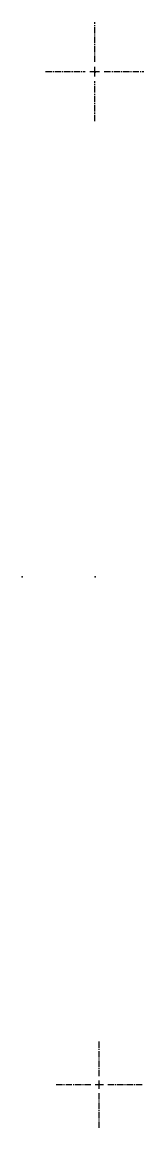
# Model space of a CAD drawing. Header units: millimetres. Extents: x -9 to 6, y -65 to 66.
import ezdxf

# ---------------------------------------------------------------- set-up
doc = ezdxf.new("R2010")
doc.units = ezdxf.units.MM
doc.linetypes.add('CENTER2', pattern=[1.125, 0.75, -0.125, 0.125, -0.125])
doc.layers.add('VPORTS', color=7, linetype='Continuous')

# ---------------------------------------------------------------- blocks, each defined once
blk = doc.blocks.new('*U15')
at = {"layer": 'VPORTS', "color": 0, "linetype": 'CENTER2', "transparency": 16777216}
for p, q in [((0, 1), (0, 5.12)), ((-5.12, 0), (-1, 0)), ((1, 0), (5.12, 0)), ((0, -5.12), (0, -1))]:
    blk.add_line(p, q, dxfattribs=at)
at = {"layer": 'VPORTS', "color": 0, "linetype": 'Continuous', "transparency": 16777216}
for p, q in [((-0.5, 0), (0.5, 0)), ((0, -0.5), (0, 0.5))]:
    blk.add_line(p, q, dxfattribs=at)
blk = doc.blocks.new('*U17')
at = {"layer": 'VPORTS', "color": 0, "linetype": 'CENTER2', "transparency": 16777216}
for p, q in [((0, 1.15), (0, 5.87)), ((-5.87, 0), (-1.15, 0)), ((1.15, 0), (5.87, 0)), ((0, -5.87), (0, -1.15))]:
    blk.add_line(p, q, dxfattribs=at)
at = {"layer": 'VPORTS', "color": 0, "linetype": 'Continuous', "transparency": 16777216}
for p, q in [((-0.575, 0), (0.575, 0)), ((0, -0.575), (0, 0.575))]:
    blk.add_line(p, q, dxfattribs=at)

msp = doc.modelspace()

# ---------------------------------------------------------------- linework, layer by layer
at = {"layer": 'VPORTS'}
for p in [(0, 59.9, 7.5), (-8.7, 0, 7.5), (0, 0, 27.49), (0, 0, 7.56), (0.5, -60.2)]:
    msp.add_point(p, dxfattribs=at)

# ---------------------------------------------------------------- block references
at = {"layer": 'VPORTS', "linetype": 'CENTER2'}
msp.add_blockref('*U17', (-0.05, 59.95, 7.55), dxfattribs=at)
at = {"layer": 'VPORTS', "linetype": 'CENTER2', "extrusion": (0, 0, -1)}
msp.add_blockref('*U15', (-0.5, -60.25, -7.5), dxfattribs=at)

doc.saveas('drawing.dxf')
